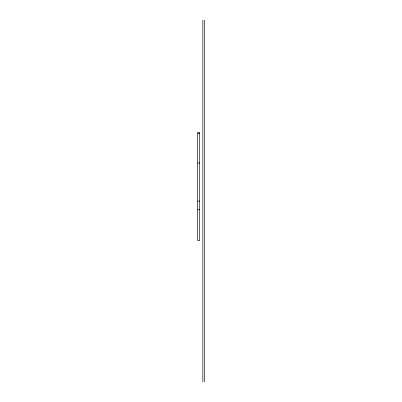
<?xml version="1.0" encoding="UTF-8"?>
<svg xmlns="http://www.w3.org/2000/svg" width="402" height="402" viewBox="0 0 402 402"><rect width="100%" height="100%" fill="white"/><g stroke="black" fill="none" stroke-linecap="round" stroke-linejoin="round"><path stroke-width="0.6" d="M197.699 132.695L199.643 132.695M197.699 133.781L199.643 133.781M197.699 163.001L199.643 163.001M197.699 201.085L199.643 201.085M197.699 209.733L199.643 209.733M204.301 20.1L204.301 381.9M202.854 20.1L202.854 381.9M199.643 132.64L199.643 240.647L197.699 240.647L197.699 132.64"/></g></svg>
